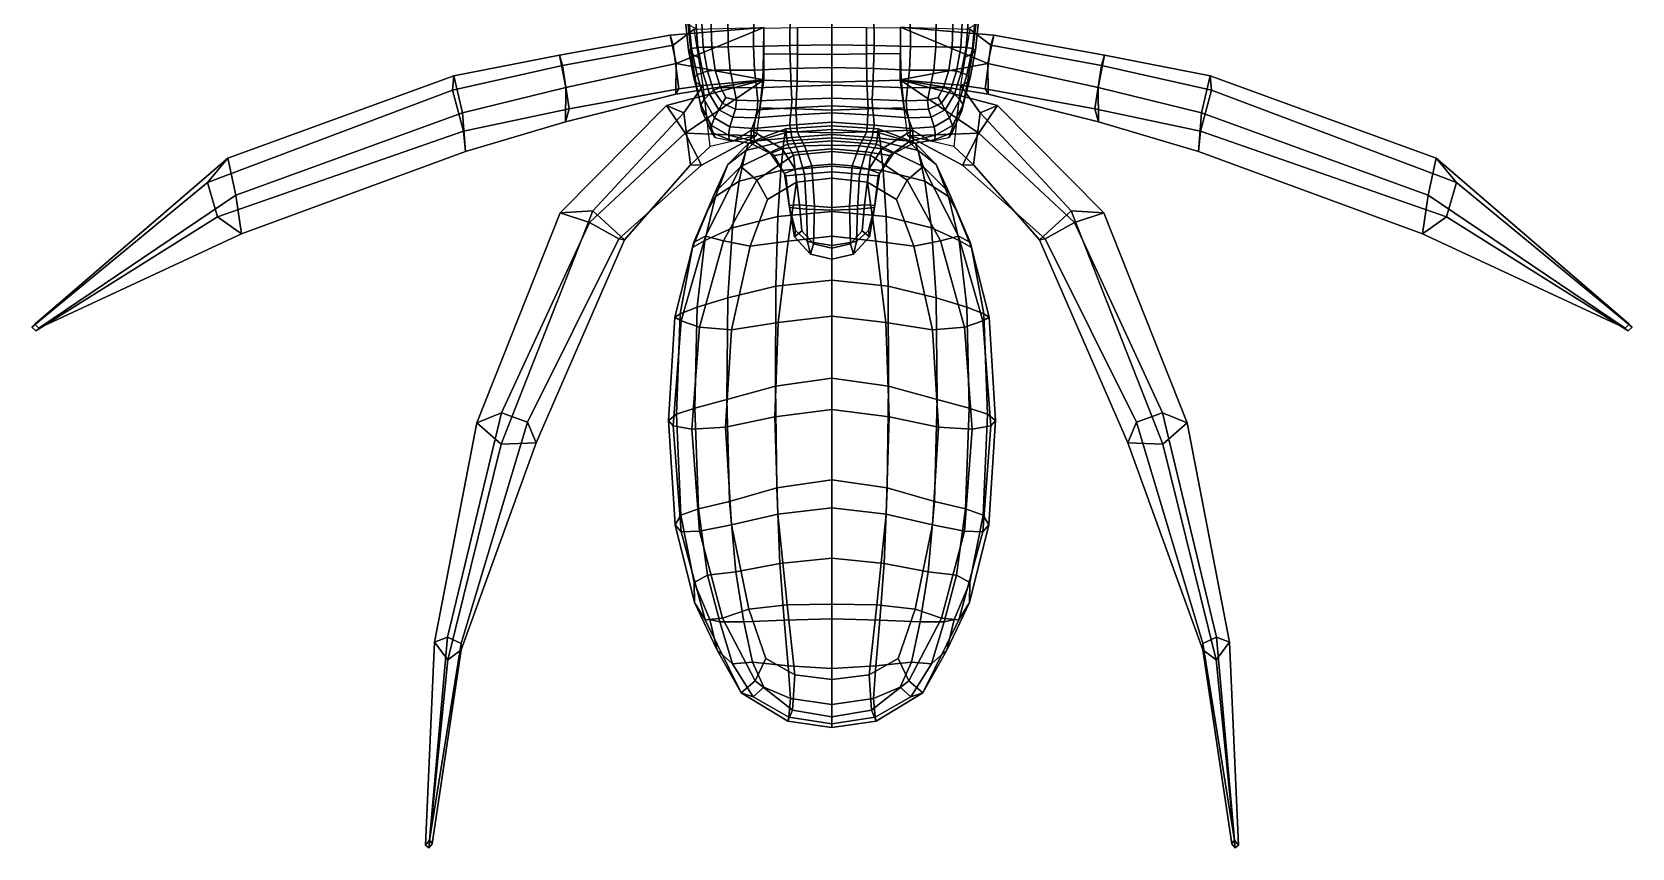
# Model space of a CAD drawing. Extents: x -92 to 92, y -96 to 103.
# Drawn here: x -92 to 92, y -95.9 to -2.1 of the extents above; entities that cross this region are included whole.
import ezdxf

# ---------------------------------------------------------------- set-up
doc = ezdxf.new("R2010")
doc.units = 0

msp = doc.modelspace()

# ---------------------------------------------------------------- linework, layer by layer
for points in [[(-4.83, -3.65, 52.59), (-4.8, 0.03, 53.02), (-9, -0.13, 52.82), (-9.02, -3.76, 52.44)], [(-4.83, -3.65, 52.59), (0, -3.57, 52.59), (0, 0.12, 53.02), (-4.8, 0.03, 53.02)], [(4.83, -3.65, 52.59), (4.8, 0.03, 53.02), (0, 0.12, 53.02), (0, -3.57, 52.59)], [(4.83, -3.65, 52.59), (9.02, -3.76, 52.44), (9, -0.13, 52.82), (4.8, 0.03, 53.02)], [(-17.91, -5.73, 34), (-18.6, -2.45, 37.4), (-7.84, -1.59, 37.7)], [(-15.84, -1.76, 43.12), (-7.84, -1.59, 37.7), (-18.6, -2.45, 37.4), (-18.27, -3.62, 42.12)], [(-14.81, -8.26, 42.95), (-15.84, -1.76, 43.12), (-18.27, -3.62, 42.12), (-17.63, -8.64, 41.96)], [(-17.91, -5.73, 34), (-7.84, -1.59, 37.7), (-7.84, -7.62, 37.51)], [(-16.15, -3.99, 48.8), (-16.47, -0.6, 48.78), (-16.86, -0.85, 47.23), (-16.5, -4.2, 47.24)], [(-16.21, -4.6, 45.23), (-16.5, -4.2, 47.24), (-16.86, -0.85, 47.23), (-16.53, -1.25, 45.23)], [(-16.21, -4.6, 45.23), (-16.53, -1.25, 45.23), (-15.67, -1.71, 43.12), (-15.36, -5.02, 43.1)], [(-16.15, -3.99, 48.8), (-15.43, -3.87, 49.99), (-15.7, -0.45, 49.99), (-16.47, -0.6, 48.78)], [(-14.81, -3.83, 50.79), (-15.01, -0.38, 50.82), (-15.7, -0.45, 49.99), (-15.43, -3.87, 49.99)], [(-14.81, -3.83, 50.79), (-13.81, -3.83, 51.39), (-13.93, -0.34, 51.5), (-15.01, -0.38, 50.82)], [(-11.95, -3.82, 51.99), (-11.98, -0.25, 52.24), (-13.93, -0.34, 51.5), (-13.81, -3.83, 51.39)], [(-11.95, -3.82, 51.99), (-9.02, -3.76, 52.44), (-9, -0.13, 52.82), (-11.98, -0.25, 52.24)], [(-3.97, -4.64, 38.29), (-7.88, -4.6, 37.68), (-7.83, -1.67, 37.7), (-3.95, -1.6, 38.33)], [(-3.97, -4.64, 38.29), (-3.95, -1.6, 38.33), (0, -1.55, 38.31), (0, -4.68, 38.31)], [(3.97, -4.62, 38.22), (0, -4.68, 38.31), (0, -1.55, 38.31), (3.96, -1.57, 38.21)], [(3.97, -4.62, 38.22), (3.96, -1.57, 38.21), (7.88, -1.62, 37.56), (7.89, -4.58, 37.59)], [(17.91, -5.73, 34), (7.84, -7.62, 37.51), (7.89, -1.53, 37.56)], [(17.91, -5.73, 34), (7.89, -1.53, 37.56), (18.6, -2.45, 37.4)], [(15.84, -1.76, 43.12), (18.27, -3.62, 42.12), (18.6, -2.45, 37.4), (7.89, -1.53, 37.56)], [(11.95, -3.82, 51.99), (11.98, -0.25, 52.24), (9, -0.13, 52.82), (9.02, -3.76, 52.44)], [(11.95, -3.82, 51.99), (13.81, -3.83, 51.39), (13.93, -0.34, 51.5), (11.98, -0.25, 52.24)], [(14.81, -3.83, 50.79), (15.01, -0.38, 50.82), (13.93, -0.34, 51.5), (13.81, -3.83, 51.39)], [(14.76, -8.22, 43.07), (17.63, -8.64, 41.96), (18.27, -3.62, 42.12), (15.84, -1.76, 43.12)], [(14.81, -3.83, 50.79), (15.43, -3.87, 49.99), (15.7, -0.45, 49.99), (15.01, -0.38, 50.82)], [(16.17, -4.58, 45.26), (15.33, -4.99, 43.15), (15.67, -1.71, 43.12), (16.53, -1.25, 45.23)], [(16.15, -3.99, 48.8), (16.47, -0.6, 48.78), (15.7, -0.45, 49.99), (15.43, -3.87, 49.99)], [(16.15, -3.99, 48.8), (16.5, -4.2, 47.24), (16.86, -0.85, 47.23), (16.47, -0.6, 48.78)], [(16.17, -4.58, 45.26), (16.53, -1.25, 45.23), (16.86, -0.85, 47.23), (16.5, -4.2, 47.24)], [(-30.6, -8.48, 39.04), (-31.32, -4.76, 42.08), (-18.6, -2.45, 37.4), (-17.91, -5.73, 34)], [(-18.6, -2.45, 37.4), (-31.32, -4.76, 42.08), (-31.01, -5.96, 45.98), (-18.27, -3.62, 42.12)], [(-18.27, -3.62, 42.12), (-31.01, -5.96, 45.98), (-30.23, -10.93, 45.56), (-17.63, -8.64, 41.96)], [(-4.83, -3.65, 52.59), (-9.02, -3.76, 52.44), (-8.91, -6.48, 51.97), (-4.78, -6.3, 52.08)], [(-4.83, -3.65, 52.59), (-4.78, -6.3, 52.08), (0, -6.17, 52.08), (0, -3.57, 52.59)], [(4.83, -3.65, 52.59), (0, -3.57, 52.59), (0, -6.17, 52.08), (4.78, -6.3, 52.08)], [(4.83, -3.65, 52.59), (4.78, -6.3, 52.08), (8.91, -6.48, 51.97), (9.02, -3.76, 52.44)], [(18.27, -3.62, 42.12), (17.63, -8.64, 41.96), (30.23, -10.93, 45.56), (31.01, -5.96, 45.98)], [(30.6, -8.48, 39.04), (17.91, -5.73, 34), (18.6, -2.45, 37.4), (31.32, -4.76, 42.08)], [(18.6, -2.45, 37.4), (18.27, -3.62, 42.12), (31.01, -5.96, 45.98), (31.32, -4.76, 42.08)], [(-31.32, -4.76, 42.08), (-43.48, -7.14, 43.09), (-43.64, -8.8, 47.12), (-31.01, -5.96, 45.98)], [(-42.48, -11.38, 39.9), (-43.48, -7.14, 43.09), (-31.32, -4.76, 42.08), (-30.6, -8.48, 39.04)], [(-16.15, -3.99, 48.8), (-16.5, -4.2, 47.24), (-15.88, -7.38, 47.25), (-15.51, -7.03, 48.79)], [(-16.21, -4.6, 45.23), (-15.64, -7.9, 45.22), (-15.88, -7.38, 47.25), (-16.5, -4.2, 47.24)], [(-16.21, -4.6, 45.23), (-15.36, -5.02, 43.1), (-14.87, -8.35, 43.07), (-15.64, -7.9, 45.22)], [(-16.15, -3.99, 48.8), (-15.51, -7.03, 48.79), (-14.84, -6.76, 49.95), (-15.43, -3.87, 49.99)], [(-14.81, -3.83, 50.79), (-15.43, -3.87, 49.99), (-14.84, -6.76, 49.95), (-14.3, -6.59, 50.7)], [(-14.81, -3.83, 50.79), (-14.3, -6.59, 50.7), (-13.42, -6.51, 51.21), (-13.81, -3.83, 51.39)], [(-11.95, -3.82, 51.99), (-13.81, -3.83, 51.39), (-13.42, -6.51, 51.21), (-11.7, -6.51, 51.66)], [(-11.95, -3.82, 51.99), (-11.7, -6.51, 51.66), (-8.91, -6.48, 51.97), (-9.02, -3.76, 52.44)], [(-3.97, -4.64, 38.29), (-4, -7.74, 38.22), (-7.96, -7.65, 37.7), (-7.88, -4.6, 37.68)], [(-3.97, -4.64, 38.29), (0, -4.68, 38.31), (0, -7.86, 38.3), (-4, -7.74, 38.22)], [(3.97, -4.62, 38.22), (4, -7.74, 38.22), (0, -7.86, 38.3), (0, -4.68, 38.31)], [(3.97, -4.62, 38.22), (7.89, -4.58, 37.59), (7.96, -7.65, 37.7), (4, -7.74, 38.22)], [(11.95, -3.82, 51.99), (9.02, -3.76, 52.44), (8.91, -6.48, 51.97), (11.7, -6.51, 51.66)], [(11.95, -3.82, 51.99), (11.7, -6.51, 51.66), (13.42, -6.51, 51.21), (13.81, -3.83, 51.39)], [(14.81, -3.83, 50.79), (13.81, -3.83, 51.39), (13.42, -6.51, 51.21), (14.3, -6.59, 50.7)], [(14.81, -3.83, 50.79), (14.3, -6.59, 50.7), (14.84, -6.76, 49.95), (15.43, -3.87, 49.99)], [(16.17, -4.58, 45.26), (15.58, -7.87, 45.29), (14.81, -8.31, 43.19), (15.33, -4.99, 43.15)], [(16.15, -3.99, 48.8), (15.43, -3.87, 49.99), (14.84, -6.76, 49.95), (15.51, -7.03, 48.79)], [(16.15, -3.99, 48.8), (15.51, -7.03, 48.79), (15.88, -7.38, 47.25), (16.5, -4.2, 47.24)], [(16.17, -4.58, 45.26), (16.5, -4.2, 47.24), (15.88, -7.38, 47.25), (15.58, -7.87, 45.29)], [(42.48, -11.38, 39.9), (30.6, -8.48, 39.04), (31.32, -4.76, 42.08), (43.48, -7.14, 43.09)], [(31.32, -4.76, 42.08), (31.01, -5.96, 45.98), (43.64, -8.8, 47.12), (43.48, -7.14, 43.09)], [(-43.64, -8.8, 47.12), (-43.48, -7.14, 43.09), (-69.49, -16.6, 29.02), (-71.8, -19.39, 32.56)], [(-43.48, -7.14, 43.09), (-42.48, -11.38, 39.9), (-68.57, -20.88, 26.29), (-69.49, -16.6, 29.02)], [(-31.01, -5.96, 45.98), (-43.64, -8.8, 47.12), (-42.39, -13.5, 47.03), (-30.23, -10.93, 45.56)], [(-30.63, -12.43, 42.43), (-30.6, -8.48, 39.04), (-17.91, -5.73, 34), (-17.97, -9.25, 37.01)], [(-17.97, -9.25, 37.01), (-17.91, -5.73, 34), (-7.84, -7.62, 37.51)], [(-14.71, -9.85, 48.69), (-15.51, -7.03, 48.79), (-15.88, -7.38, 47.25), (-15.09, -10.47, 47.26)], [(-14.71, -9.85, 48.69), (-14.1, -9.26, 49.79), (-14.84, -6.76, 49.95), (-15.51, -7.03, 48.79)], [(-13.62, -8.78, 50.54), (-14.3, -6.59, 50.7), (-14.84, -6.76, 49.95), (-14.1, -9.26, 49.79)], [(-13.62, -8.78, 50.54), (-12.84, -8.5, 51.03), (-13.42, -6.51, 51.21), (-14.3, -6.59, 50.7)], [(-11.29, -8.5, 51.35), (-11.7, -6.51, 51.66), (-13.42, -6.51, 51.21), (-12.84, -8.5, 51.03)], [(-11.29, -8.5, 51.35), (-8.67, -8.53, 51.53), (-8.91, -6.48, 51.97), (-11.7, -6.51, 51.66)], [(-4.68, -8.37, 51.59), (-4.78, -6.3, 52.08), (-8.91, -6.48, 51.97), (-8.67, -8.53, 51.53)], [(-4.68, -8.37, 51.59), (0, -8.23, 51.59), (0, -6.17, 52.08), (-4.78, -6.3, 52.08)], [(4.68, -8.37, 51.59), (4.78, -6.3, 52.08), (0, -6.17, 52.08), (0, -8.23, 51.59)], [(4.68, -8.37, 51.59), (8.67, -8.53, 51.53), (8.91, -6.48, 51.97), (4.78, -6.3, 52.08)], [(17.97, -9.25, 37.01), (7.84, -7.62, 37.51), (17.91, -5.73, 34)], [(11.29, -8.5, 51.35), (11.7, -6.51, 51.66), (8.91, -6.48, 51.97), (8.67, -8.53, 51.53)], [(11.29, -8.5, 51.35), (12.84, -8.5, 51.03), (13.42, -6.51, 51.21), (11.7, -6.51, 51.66)], [(13.62, -8.78, 50.54), (14.3, -6.59, 50.7), (13.42, -6.51, 51.21), (12.84, -8.5, 51.03)], [(13.62, -8.78, 50.54), (14.1, -9.26, 49.79), (14.84, -6.76, 49.95), (14.3, -6.59, 50.7)], [(14.71, -9.85, 48.69), (15.51, -7.03, 48.79), (14.84, -6.76, 49.95), (14.1, -9.26, 49.79)], [(14.71, -9.85, 48.69), (15.09, -10.47, 47.26), (15.88, -7.38, 47.25), (15.51, -7.03, 48.79)], [(30.63, -12.43, 42.43), (17.97, -9.25, 37.01), (17.91, -5.73, 34), (30.6, -8.48, 39.04)], [(31.01, -5.96, 45.98), (30.23, -10.93, 45.56), (42.39, -13.5, 47.03), (43.64, -8.8, 47.12)], [(43.48, -7.14, 43.09), (69.49, -16.6, 29.02), (68.57, -20.88, 26.29), (42.48, -11.38, 39.9)], [(43.64, -8.8, 47.12), (71.8, -19.39, 32.56), (69.49, -16.6, 29.02), (43.48, -7.14, 43.09)], [(-42.39, -13.5, 47.03), (-43.64, -8.8, 47.12), (-71.8, -19.39, 32.56), (-70.67, -23.37, 33.58)], [(-42.13, -15.83, 43.13), (-42.48, -11.38, 39.9), (-30.6, -8.48, 39.04), (-30.63, -12.43, 42.43)], [(-17.63, -8.64, 41.96), (-30.23, -10.93, 45.56), (-30.63, -12.43, 42.43), (-17.97, -9.25, 37.01)], [(-16.89, -13.75, 36.19), (-19.04, -10.55, 38.94), (-7.84, -7.62, 37.51)], [(-14.81, -8.26, 42.95), (-7.84, -7.62, 37.51), (-19.04, -10.55, 38.94), (-17.04, -11.4, 42.75)], [(-7.84, -7.62, 37.51), (-14.81, -8.26, 42.95), (-17.63, -8.64, 41.96), (-17.97, -9.25, 37.01)], [(-14.01, -15.27, 43.83), (-14.81, -8.26, 42.95), (-17.04, -11.4, 42.75), (-16.28, -17.38, 42.4)], [(-16.89, -13.75, 36.19), (-7.84, -7.62, 37.51), (-8.73, -14.06, 38.78)], [(-14.96, -11.18, 45.4), (-15.09, -10.47, 47.26), (-15.88, -7.38, 47.25), (-15.64, -7.9, 45.22)], [(-14.96, -11.18, 45.4), (-15.64, -7.9, 45.22), (-14.87, -8.35, 43.07), (-14.42, -11.76, 43.41)], [(-13.62, -8.78, 50.54), (-14.1, -9.26, 49.79), (-13.02, -11.07, 49.68), (-12.61, -10.27, 50.44)], [(-13.62, -8.78, 50.54), (-12.61, -10.27, 50.44), (-12.2, -9.62, 50.83), (-12.84, -8.5, 51.03)], [(-11.29, -8.5, 51.35), (-12.84, -8.5, 51.03), (-12.2, -9.62, 50.83), (-11, -9.93, 50.99)], [(-11.29, -8.5, 51.35), (-11, -9.93, 50.99), (-8.51, -10.03, 51.08), (-8.67, -8.53, 51.53)], [(-4.68, -8.37, 51.59), (-8.67, -8.53, 51.53), (-8.51, -10.03, 51.08), (-4.61, -9.87, 51.11)], [(-4.15, -10.93, 38.32), (-8.3, -10.83, 38.17), (-7.96, -7.65, 37.7), (-4, -7.74, 38.22)], [(-4.68, -8.37, 51.59), (-4.61, -9.87, 51.11), (0, -9.72, 51.11), (0, -8.23, 51.59)], [(-4.15, -10.93, 38.32), (-4, -7.74, 38.22), (0, -7.86, 38.3), (0, -11.08, 38.25)], [(4.15, -10.93, 38.32), (0, -11.08, 38.25), (0, -7.86, 38.3), (4, -7.74, 38.22)], [(4.68, -8.37, 51.59), (0, -8.23, 51.59), (0, -9.72, 51.11), (4.61, -9.87, 51.11)], [(4.15, -10.93, 38.32), (4, -7.74, 38.22), (7.96, -7.65, 37.7), (8.3, -10.83, 38.17)], [(4.68, -8.37, 51.59), (4.61, -9.87, 51.11), (8.51, -10.03, 51.08), (8.67, -8.53, 51.53)], [(7.84, -7.62, 37.51), (17.97, -9.25, 37.01), (17.63, -8.64, 41.96), (14.76, -8.22, 43.07)], [(16.89, -13.75, 36.19), (7.84, -7.62, 37.51), (19.04, -10.55, 38.94)], [(16.89, -13.75, 36.19), (8.73, -14.06, 38.78), (7.84, -7.62, 37.51)], [(14.76, -8.22, 43.07), (17.04, -11.4, 42.75), (19.04, -10.55, 38.94), (7.84, -7.62, 37.51)], [(11.29, -8.5, 51.35), (8.67, -8.53, 51.53), (8.51, -10.03, 51.08), (11, -9.93, 50.99)], [(11.29, -8.5, 51.35), (11, -9.93, 50.99), (12.2, -9.62, 50.83), (12.84, -8.5, 51.03)], [(13.62, -8.78, 50.54), (12.84, -8.5, 51.03), (12.2, -9.62, 50.83), (12.61, -10.27, 50.44)], [(13.62, -8.78, 50.54), (12.61, -10.27, 50.44), (13.02, -11.07, 49.68), (14.1, -9.26, 49.79)], [(14.01, -15.27, 43.83), (16.28, -17.38, 42.4), (17.04, -11.4, 42.75), (14.76, -8.22, 43.07)], [(14.94, -11.16, 45.44), (14.4, -11.74, 43.47), (14.81, -8.31, 43.19), (15.58, -7.87, 45.29)], [(14.94, -11.16, 45.44), (15.58, -7.87, 45.29), (15.88, -7.38, 47.25), (15.09, -10.47, 47.26)], [(17.63, -8.64, 41.96), (17.97, -9.25, 37.01), (30.63, -12.43, 42.43), (30.23, -10.93, 45.56)], [(42.13, -15.83, 43.13), (30.63, -12.43, 42.43), (30.6, -8.48, 39.04), (42.48, -11.38, 39.9)], [(42.39, -13.5, 47.03), (70.67, -23.37, 33.58), (71.8, -19.39, 32.56), (43.64, -8.8, 47.12)], [(-30.23, -10.93, 45.56), (-42.39, -13.5, 47.03), (-42.13, -15.83, 43.13), (-30.63, -12.43, 42.43)], [(-27.89, -24.02, 40), (-31.26, -22.9, 44.03), (-19.04, -10.55, 38.94), (-16.89, -13.75, 36.19)], [(-19.04, -10.55, 38.94), (-31.26, -22.9, 44.03), (-27.49, -22.66, 47.56), (-17.04, -11.4, 42.75)], [(-14.71, -9.85, 48.69), (-15.09, -10.47, 47.26), (-13.87, -12.87, 47.19), (-13.53, -11.99, 48.62)], [(-14.96, -11.18, 45.4), (-13.8, -13.66, 45.26), (-13.87, -12.87, 47.19), (-15.09, -10.47, 47.26)], [(-14.71, -9.85, 48.69), (-13.53, -11.99, 48.62), (-13.02, -11.07, 49.68), (-14.1, -9.26, 49.79)], [(-11.1, -10.96, 50.5), (-12.61, -10.27, 50.44), (-13.02, -11.07, 49.68), (-11.41, -11.89, 49.76)], [(-11.1, -10.96, 50.5), (-11, -9.93, 50.99), (-12.2, -9.62, 50.83), (-12.61, -10.27, 50.44)], [(-11.1, -10.96, 50.5), (-11.41, -11.89, 49.76), (-8.81, -11.99, 49.89), (-8.61, -11.07, 50.6)], [(-11.1, -10.96, 50.5), (-8.61, -11.07, 50.6), (-8.51, -10.03, 51.08), (-11, -9.93, 50.99)], [(-4.15, -10.93, 38.32), (-4.01, -13.59, 38.47), (-9.29, -13.4, 39.26), (-8.3, -10.83, 38.17)], [(-4.67, -10.82, 50.64), (-8.61, -11.07, 50.6), (-8.81, -11.99, 49.89), (-4.77, -11.66, 49.94)], [(-4.67, -10.82, 50.64), (-4.61, -9.87, 51.11), (-8.51, -10.03, 51.08), (-8.61, -11.07, 50.6)], [(-4.67, -10.82, 50.64), (-4.77, -11.66, 49.94), (0, -11.38, 49.94), (0, -10.61, 50.64)], [(-4.67, -10.82, 50.64), (0, -10.61, 50.64), (0, -9.72, 51.11), (-4.61, -9.87, 51.11)], [(-4.15, -10.93, 38.32), (0, -11.08, 38.25), (0, -13.71, 38.3), (-4.01, -13.59, 38.47)], [(4.67, -10.82, 50.64), (4.61, -9.87, 51.11), (0, -9.72, 51.11), (0, -10.61, 50.64)], [(4.67, -10.82, 50.64), (0, -10.61, 50.64), (0, -11.38, 49.94), (4.77, -11.66, 49.94)], [(4.15, -10.93, 38.32), (4.01, -13.59, 38.47), (0, -13.71, 38.3), (0, -11.08, 38.25)], [(4.15, -10.93, 38.32), (8.3, -10.83, 38.17), (9.29, -13.4, 39.26), (4.01, -13.59, 38.47)], [(4.67, -10.82, 50.64), (8.61, -11.07, 50.6), (8.51, -10.03, 51.08), (4.61, -9.87, 51.11)], [(4.67, -10.82, 50.64), (4.77, -11.66, 49.94), (8.81, -11.99, 49.89), (8.61, -11.07, 50.6)], [(11.1, -10.96, 50.5), (11, -9.93, 50.99), (8.51, -10.03, 51.08), (8.61, -11.07, 50.6)], [(11.1, -10.96, 50.5), (8.61, -11.07, 50.6), (8.81, -11.99, 49.89), (11.41, -11.89, 49.76)], [(11.1, -10.96, 50.5), (12.61, -10.27, 50.44), (12.2, -9.62, 50.83), (11, -9.93, 50.99)], [(11.1, -10.96, 50.5), (11.41, -11.89, 49.76), (13.02, -11.07, 49.68), (12.61, -10.27, 50.44)], [(14.71, -9.85, 48.69), (14.1, -9.26, 49.79), (13.02, -11.07, 49.68), (13.53, -11.99, 48.62)], [(14.71, -9.85, 48.69), (13.53, -11.99, 48.62), (13.87, -12.87, 47.19), (15.09, -10.47, 47.26)], [(14.94, -11.16, 45.44), (15.09, -10.47, 47.26), (13.87, -12.87, 47.19), (13.8, -13.66, 45.26)], [(27.89, -24.02, 40), (16.89, -13.75, 36.19), (19.04, -10.55, 38.94), (31.26, -22.9, 44.03)], [(19.04, -10.55, 38.94), (17.04, -11.4, 42.75), (27.49, -22.66, 47.56), (31.26, -22.9, 44.03)], [(30.23, -10.93, 45.56), (30.63, -12.43, 42.43), (42.13, -15.83, 43.13), (42.39, -13.5, 47.03)], [(-42.48, -11.38, 39.9), (-42.13, -15.83, 43.13), (-67.9, -25.3, 30.02), (-68.57, -20.88, 26.29)], [(-17.04, -11.4, 42.75), (-27.49, -22.66, 47.56), (-23.85, -26, 45.67), (-16.28, -17.38, 42.4)], [(-14.96, -11.18, 45.4), (-14.42, -11.76, 43.41), (-13.44, -14.24, 43.12), (-13.8, -13.66, 45.26)], [(-11.74, -13, 48.67), (-13.53, -11.99, 48.62), (-13.87, -12.87, 47.19), (-11.92, -13.96, 46.97)], [(-11.77, -14.51, 44.34), (-11.92, -13.96, 46.97), (-13.87, -12.87, 47.19), (-13.8, -13.66, 45.26)], [(-11.74, -13, 48.67), (-11.41, -11.89, 49.76), (-13.02, -11.07, 49.68), (-13.53, -11.99, 48.62)], [(-11.74, -13, 48.67), (-8.97, -13.18, 48.75), (-8.81, -11.99, 49.89), (-11.41, -11.89, 49.76)], [(-4.83, -12.81, 48.78), (-4.77, -11.66, 49.94), (-8.81, -11.99, 49.89), (-8.97, -13.18, 48.75)], [(-4.83, -12.81, 48.78), (-8.97, -13.18, 48.75), (-8.96, -14.65, 46.63), (-4.61, -14.23, 47.12)], [(-4.83, -12.81, 48.78), (0, -12.48, 48.78), (0, -11.38, 49.94), (-4.77, -11.66, 49.94)], [(-4.83, -12.81, 48.78), (-4.61, -14.23, 47.12), (0, -13.88, 47.12), (0, -12.48, 48.78)], [(4.83, -12.81, 48.78), (4.77, -11.66, 49.94), (0, -11.38, 49.94), (0, -12.48, 48.78)], [(4.83, -12.81, 48.78), (0, -12.48, 48.78), (0, -13.88, 47.12), (4.61, -14.23, 47.12)], [(4.83, -12.81, 48.78), (4.61, -14.23, 47.12), (8.96, -14.65, 46.63), (8.97, -13.18, 48.75)], [(4.83, -12.81, 48.78), (8.97, -13.18, 48.75), (8.81, -11.99, 49.89), (4.77, -11.66, 49.94)], [(11.74, -13, 48.67), (11.41, -11.89, 49.76), (8.81, -11.99, 49.89), (8.97, -13.18, 48.75)], [(11.74, -13, 48.67), (13.53, -11.99, 48.62), (13.02, -11.07, 49.68), (11.41, -11.89, 49.76)], [(11.74, -13, 48.67), (11.92, -13.96, 46.97), (13.87, -12.87, 47.19), (13.53, -11.99, 48.62)], [(11.77, -14.51, 44.34), (13.8, -13.66, 45.26), (13.87, -12.87, 47.19), (11.92, -13.96, 46.97)], [(14.94, -11.16, 45.44), (13.8, -13.66, 45.26), (13.44, -14.24, 43.12), (14.4, -11.74, 43.47)], [(17.04, -11.4, 42.75), (16.28, -17.38, 42.4), (23.85, -26, 45.67), (27.49, -22.66, 47.56)], [(42.48, -11.38, 39.9), (68.57, -20.88, 26.29), (67.9, -25.3, 30.02), (42.13, -15.83, 43.13)], [(-42.13, -15.83, 43.13), (-42.39, -13.5, 47.03), (-70.67, -23.37, 33.58), (-67.9, -25.3, 30.02)], [(-24.53, -25.88, 41.21), (-27.89, -24.02, 40), (-16.89, -13.75, 36.19), (-15.02, -17.42, 38.55)], [(-15.02, -17.42, 38.55), (-16.89, -13.75, 36.19), (-8.73, -14.06, 38.78)], [(-8.73, -14.06, 38.78), (-14.01, -15.27, 43.83), (-16.28, -17.38, 42.4), (-15.02, -17.42, 38.55)], [(-11.77, -14.51, 44.34), (-13.8, -13.66, 45.26), (-13.44, -14.24, 43.12), (-11.37, -14.66, 41.31)], [(-11.99, -17.35, 51.41), (-9.92, -15.74, 52.59), (-8.49, -14.43, 50.78), (-9.59, -14.93, 49.44)], [(-11.74, -13, 48.67), (-11.92, -13.96, 46.97), (-8.96, -14.65, 46.63), (-8.97, -13.18, 48.75)], [(-11.77, -14.51, 44.34), (-9.35, -14.92, 43.08), (-8.96, -14.65, 46.63), (-11.92, -13.96, 46.97)], [(-11.77, -14.51, 44.34), (-11.37, -14.66, 41.31), (-9.29, -13.4, 39.26), (-9.35, -14.92, 43.08)], [(-5.53, -14.67, 53.21), (-9.92, -15.74, 52.59), (-10.69, -19.27, 55.07), (-5.88, -18.02, 55.99)], [(-5.28, -13.66, 48.78), (-5.1, -14.99, 46.84), (-10.49, -17.58, 47.46), (-9.59, -14.93, 49.44)], [(-5.53, -14.67, 53.21), (-5.3, -13.23, 50.58), (-8.49, -14.43, 50.78), (-9.92, -15.74, 52.59)], [(-5.28, -13.66, 48.78), (-9.59, -14.93, 49.44), (-8.49, -14.43, 50.78), (-5.3, -13.23, 50.58)], [(-7.08, -16.07, 41.86), (-9.35, -14.92, 43.08), (-9.29, -13.4, 39.26), (-5.73, -15.53, 39.56)], [(-7.08, -16.07, 41.86), (-6.64, -16.29, 44.15), (-8.96, -14.65, 46.63), (-9.35, -14.92, 43.08)], [(-3.18, -15.2, 38.68), (-5.73, -15.53, 39.56), (-9.29, -13.4, 39.26), (-4.01, -13.59, 38.47)], [(-3.89, -15.89, 44.9), (-4.61, -14.23, 47.12), (-8.96, -14.65, 46.63), (-6.64, -16.29, 44.15)], [(-5.53, -14.67, 53.21), (-5.88, -18.02, 55.99), (0, -17.53, 56.34), (0, -14.28, 53.39)], [(-5.53, -14.67, 53.21), (0, -14.28, 53.39), (0, -12.9, 50.62), (-5.3, -13.23, 50.58)], [(-5.28, -13.66, 48.78), (-5.3, -13.23, 50.58), (0, -12.9, 50.62), (0, -13.31, 48.78)], [(-5.28, -13.66, 48.78), (0, -13.31, 48.78), (0, -14.6, 46.84), (-5.1, -14.99, 46.84)], [(-4.42, -16.27, 43.81), (-5.1, -14.99, 46.84), (0, -14.6, 46.84), (0, -15.86, 43.81)], [(-3.89, -15.89, 44.9), (0, -15.53, 44.9), (0, -13.88, 47.12), (-4.61, -14.23, 47.12)], [(-3.18, -15.2, 38.68), (-4.01, -13.59, 38.47), (0, -13.71, 38.3), (0, -15.12, 38.56)], [(5.28, -13.66, 48.78), (0, -13.31, 48.78), (0, -12.9, 50.62), (5.3, -13.23, 50.58)], [(5.53, -14.67, 53.21), (5.3, -13.23, 50.58), (0, -12.9, 50.62), (0, -14.28, 53.39)], [(5.28, -13.66, 48.78), (5.1, -14.99, 46.84), (0, -14.6, 46.84), (0, -13.31, 48.78)], [(3.18, -15.2, 38.68), (0, -15.12, 38.56), (0, -13.71, 38.3), (4.01, -13.59, 38.47)], [(3.89, -15.89, 44.9), (4.61, -14.23, 47.12), (0, -13.88, 47.12), (0, -15.53, 44.9)], [(5.53, -14.67, 53.21), (0, -14.28, 53.39), (0, -17.53, 56.34), (5.88, -18.02, 55.99)], [(4.42, -16.27, 43.81), (0, -15.86, 43.81), (0, -14.6, 46.84), (5.1, -14.99, 46.84)], [(3.18, -15.2, 38.68), (4.01, -13.59, 38.47), (9.29, -13.4, 39.26), (5.73, -15.53, 39.56)], [(3.89, -15.89, 44.9), (6.64, -16.29, 44.15), (8.96, -14.65, 46.63), (4.61, -14.23, 47.12)], [(5.28, -13.66, 48.78), (9.59, -14.93, 49.44), (10.49, -17.58, 47.46), (5.1, -14.99, 46.84)], [(5.28, -13.66, 48.78), (5.3, -13.23, 50.58), (8.49, -14.43, 50.78), (9.59, -14.93, 49.44)], [(5.53, -14.67, 53.21), (9.92, -15.74, 52.59), (8.49, -14.43, 50.78), (5.3, -13.23, 50.58)], [(5.53, -14.67, 53.21), (5.88, -18.02, 55.99), (10.69, -19.27, 55.07), (9.92, -15.74, 52.59)], [(7.08, -16.07, 41.86), (5.73, -15.53, 39.56), (9.29, -13.4, 39.26), (9.35, -14.92, 43.08)], [(7.08, -16.07, 41.86), (9.35, -14.92, 43.08), (8.96, -14.65, 46.63), (6.64, -16.29, 44.15)], [(11.99, -17.35, 51.41), (9.59, -14.93, 49.44), (8.49, -14.43, 50.78), (9.92, -15.74, 52.59)], [(15.02, -17.42, 38.55), (8.73, -14.06, 38.78), (16.89, -13.75, 36.19)], [(8.73, -14.06, 38.78), (15.02, -17.42, 38.55), (16.28, -17.38, 42.4), (14.01, -15.27, 43.83)], [(11.74, -13, 48.67), (8.97, -13.18, 48.75), (8.96, -14.65, 46.63), (11.92, -13.96, 46.97)], [(11.77, -14.51, 44.34), (11.92, -13.96, 46.97), (8.96, -14.65, 46.63), (9.35, -14.92, 43.08)], [(11.77, -14.51, 44.34), (9.35, -14.92, 43.08), (9.29, -13.4, 39.26), (11.37, -14.66, 41.31)], [(11.77, -14.51, 44.34), (11.37, -14.66, 41.31), (13.44, -14.24, 43.12), (13.8, -13.66, 45.26)], [(24.53, -25.88, 41.21), (15.02, -17.42, 38.55), (16.89, -13.75, 36.19), (27.89, -24.02, 40)], [(42.13, -15.83, 43.13), (67.9, -25.3, 30.02), (70.67, -23.37, 33.58), (42.39, -13.5, 47.03)], [(-11.99, -17.35, 51.41), (-9.59, -14.93, 49.44), (-10.49, -17.58, 47.46), (-13.43, -20.53, 50.42)], [(-11.99, -17.35, 51.41), (-13.38, -21.03, 53.7), (-10.69, -19.27, 55.07), (-9.92, -15.74, 52.59)], [(-4.42, -16.27, 43.81), (-8.64, -19.15, 43.73), (-10.49, -17.58, 47.46), (-5.1, -14.99, 46.84)], [(-4.42, -16.27, 43.81), (-4.1, -19.36, 40.71), (-7.41, -21.37, 41.49), (-8.64, -19.15, 43.73)], [(-7.08, -16.07, 41.86), (-5.73, -15.53, 39.56), (-4.24, -17.87, 39.41), (-5.46, -18.36, 40.97)], [(-7.08, -16.07, 41.86), (-5.46, -18.36, 40.97), (-5.32, -18.65, 42.52), (-6.64, -16.29, 44.15)], [(-3.89, -15.89, 44.9), (-6.64, -16.29, 44.15), (-5.32, -18.65, 42.52), (-3.16, -18.43, 43.03)], [(-3.18, -15.2, 38.68), (-2.3, -17.48, 38.85), (-4.24, -17.87, 39.41), (-5.73, -15.53, 39.56)], [(-4.42, -16.27, 43.81), (0, -15.86, 43.81), (0, -18.91, 40.57), (-4.1, -19.36, 40.71)], [(-3.89, -15.89, 44.9), (-3.16, -18.43, 43.03), (0, -18.19, 43.03), (0, -15.53, 44.9)], [(-3.18, -15.2, 38.68), (0, -15.12, 38.56), (0, -17.31, 38.83), (-2.3, -17.48, 38.85)], [(3.18, -15.2, 38.68), (2.3, -17.48, 38.85), (0, -17.31, 38.83), (0, -15.12, 38.56)], [(3.89, -15.89, 44.9), (0, -15.53, 44.9), (0, -18.19, 43.03), (3.16, -18.43, 43.03)], [(4.42, -16.27, 43.81), (4.1, -19.36, 40.71), (0, -18.91, 40.57), (0, -15.86, 43.81)], [(3.18, -15.2, 38.68), (5.73, -15.53, 39.56), (4.24, -17.87, 39.41), (2.3, -17.48, 38.85)], [(3.89, -15.89, 44.9), (3.16, -18.43, 43.03), (5.32, -18.65, 42.52), (6.64, -16.29, 44.15)], [(4.42, -16.27, 43.81), (8.64, -19.15, 43.73), (7.41, -21.37, 41.49), (4.1, -19.36, 40.71)], [(7.08, -16.07, 41.86), (5.46, -18.36, 40.97), (4.24, -17.87, 39.41), (5.73, -15.53, 39.56)], [(4.42, -16.27, 43.81), (5.1, -14.99, 46.84), (10.49, -17.58, 47.46), (8.64, -19.15, 43.73)], [(7.08, -16.07, 41.86), (6.64, -16.29, 44.15), (5.32, -18.65, 42.52), (5.46, -18.36, 40.97)], [(11.99, -17.35, 51.41), (13.43, -20.53, 50.42), (10.49, -17.58, 47.46), (9.59, -14.93, 49.44)], [(11.99, -17.35, 51.41), (9.92, -15.74, 52.59), (10.69, -19.27, 55.07), (13.38, -21.03, 53.7)], [(-71.8, -19.39, 32.56), (-69.49, -16.6, 29.02), (-91.69, -35.7, 1.54), (-92, -36.04, 1.53)], [(-91.22, -36.16, 1.53), (-91.69, -35.7, 1.54), (-69.49, -16.6, 29.02), (-68.57, -20.88, 26.29)], [(-16.28, -17.38, 42.4), (-23.85, -26, 45.67), (-24.53, -25.88, 41.21), (-15.02, -17.42, 38.55)], [(-15.87, -26.27, 50.37), (-13.43, -20.53, 50.42), (-10.49, -17.58, 47.46), (-14.54, -25.57, 47.16)], [(-12.49, -26.12, 43.54), (-14.54, -25.57, 47.16), (-10.49, -17.58, 47.46), (-8.64, -19.15, 43.73)], [(-11.99, -17.35, 51.41), (-13.43, -20.53, 50.42), (-14.32, -22.67, 52.42), (-13.38, -21.03, 53.7)], [(-6.22, -23.33, 58.24), (-5.88, -18.02, 55.99), (-10.69, -19.27, 55.07), (-11.43, -24.61, 56.98)], [(-6.22, -23.33, 58.24), (0, -22.73, 58.76), (0, -17.53, 56.34), (-5.88, -18.02, 55.99)], [(-4.92, -22.07, 40.66), (-5.46, -18.36, 40.97), (-4.24, -17.87, 39.41), (-3.73, -21.98, 39.35)], [(-4.92, -22.07, 40.66), (-4.88, -22.27, 41.98), (-5.32, -18.65, 42.52), (-5.46, -18.36, 40.97)], [(-2, -22.14, 38.91), (-3.73, -21.98, 39.35), (-4.24, -17.87, 39.41), (-2.3, -17.48, 38.85)], [(-2.92, -22.48, 42.41), (0, -22.59, 42.41), (0, -18.19, 43.03), (-3.16, -18.43, 43.03)], [(-2, -22.14, 38.91), (-2.3, -17.48, 38.85), (0, -17.31, 38.83), (0, -22.27, 38.91)], [(2, -22.14, 38.91), (0, -22.27, 38.91), (0, -17.31, 38.83), (2.3, -17.48, 38.85)], [(6.22, -23.33, 58.24), (5.88, -18.02, 55.99), (0, -17.53, 56.34), (0, -22.73, 58.76)], [(2.92, -22.48, 42.41), (3.16, -18.43, 43.03), (0, -18.19, 43.03), (0, -22.59, 42.41)], [(2, -22.14, 38.91), (2.3, -17.48, 38.85), (4.24, -17.87, 39.41), (3.73, -21.98, 39.35)], [(4.92, -22.07, 40.66), (3.73, -21.98, 39.35), (4.24, -17.87, 39.41), (5.46, -18.36, 40.97)], [(4.92, -22.07, 40.66), (5.46, -18.36, 40.97), (5.32, -18.65, 42.52), (4.88, -22.27, 41.98)], [(6.22, -23.33, 58.24), (11.43, -24.61, 56.98), (10.69, -19.27, 55.07), (5.88, -18.02, 55.99)], [(12.49, -26.12, 43.54), (8.64, -19.15, 43.73), (10.49, -17.58, 47.46), (14.54, -25.57, 47.16)], [(15.87, -26.27, 50.37), (14.54, -25.57, 47.16), (10.49, -17.58, 47.46), (13.43, -20.53, 50.42)], [(11.99, -17.35, 51.41), (13.38, -21.03, 53.7), (14.32, -22.67, 52.42), (13.43, -20.53, 50.42)], [(16.28, -17.38, 42.4), (15.02, -17.42, 38.55), (24.53, -25.88, 41.21), (23.85, -26, 45.67)], [(91.22, -36.16, 1.53), (68.57, -20.88, 26.29), (69.49, -16.6, 29.02), (91.69, -35.7, 1.54)], [(71.8, -19.39, 32.56), (92, -36.04, 1.53), (91.69, -35.7, 1.54), (69.49, -16.6, 29.02)], [(-70.67, -23.37, 33.58), (-71.8, -19.39, 32.56), (-92, -36.04, 1.53), (-91.55, -36.45, 1.52)], [(-14.64, -26.06, 55.28), (-11.43, -24.61, 56.98), (-10.69, -19.27, 55.07), (-13.38, -21.03, 53.7)], [(-12.49, -26.12, 43.54), (-8.64, -19.15, 43.73), (-7.41, -21.37, 41.49), (-9.42, -26.71, 40.38)], [(-5.04, -26.14, 38.59), (-9.42, -26.71, 40.38), (-7.41, -21.37, 41.49), (-4.1, -19.36, 40.71)], [(-2.92, -22.48, 42.41), (-3.16, -18.43, 43.03), (-5.32, -18.65, 42.52), (-4.88, -22.27, 41.98)], [(-5.04, -26.14, 38.59), (-4.1, -19.36, 40.71), (0, -18.91, 40.57), (0, -25.57, 38.03)], [(5.04, -26.14, 38.59), (0, -25.57, 38.03), (0, -18.91, 40.57), (4.1, -19.36, 40.71)], [(2.92, -22.48, 42.41), (4.88, -22.27, 41.98), (5.32, -18.65, 42.52), (3.16, -18.43, 43.03)], [(5.04, -26.14, 38.59), (4.1, -19.36, 40.71), (7.41, -21.37, 41.49), (9.42, -26.71, 40.38)], [(12.49, -26.12, 43.54), (9.42, -26.71, 40.38), (7.41, -21.37, 41.49), (8.64, -19.15, 43.73)], [(14.64, -26.06, 55.28), (13.38, -21.03, 53.7), (10.69, -19.27, 55.07), (11.43, -24.61, 56.98)], [(70.67, -23.37, 33.58), (91.55, -36.45, 1.52), (92, -36.04, 1.53), (71.8, -19.39, 32.56)], [(-68.57, -20.88, 26.29), (-67.9, -25.3, 30.02), (-91.22, -36.16, 1.53)], [(-15.87, -26.27, 50.37), (-16.05, -26.88, 53.09), (-14.32, -22.67, 52.42), (-13.43, -20.53, 50.42)], [(-14.64, -26.06, 55.28), (-13.38, -21.03, 53.7), (-14.32, -22.67, 52.42), (-16.05, -26.88, 53.09)], [(-4.92, -22.07, 40.66), (-3.73, -21.98, 39.35), (-3.47, -24.95, 39.69), (-4.3, -25.67, 40.66)], [(-4.92, -22.07, 40.66), (-4.3, -25.67, 40.66), (-4.18, -24.92, 41.64), (-4.88, -22.27, 41.98)], [(-2, -22.14, 38.91), (-2.11, -26.46, 39.35), (-3.47, -24.95, 39.69), (-3.73, -21.98, 39.35)], [(2, -22.14, 38.91), (3.73, -21.98, 39.35), (3.47, -24.95, 39.69), (2.11, -26.46, 39.35)], [(4.92, -22.07, 40.66), (4.3, -25.67, 40.66), (3.47, -24.95, 39.69), (3.73, -21.98, 39.35)], [(4.92, -22.07, 40.66), (4.88, -22.27, 41.98), (4.18, -24.92, 41.64), (4.3, -25.67, 40.66)], [(14.64, -26.06, 55.28), (16.05, -26.88, 53.09), (14.32, -22.67, 52.42), (13.38, -21.03, 53.7)], [(15.87, -26.27, 50.37), (13.43, -20.53, 50.42), (14.32, -22.67, 52.42), (16.05, -26.88, 53.09)], [(68.57, -20.88, 26.29), (91.22, -36.16, 1.53), (67.9, -25.3, 30.02)], [(-67.9, -25.3, 30.02), (-70.67, -23.37, 33.58), (-91.55, -36.45, 1.52), (-91.22, -36.16, 1.53)], [(-27.49, -22.66, 47.56), (-31.26, -22.9, 44.03), (-40.83, -47.05, 42.85), (-38.03, -49.49, 46.45)], [(-31.26, -22.9, 44.03), (-27.89, -24.02, 40), (-38.01, -45.89, 38.79), (-40.83, -47.05, 42.85)], [(-23.85, -26, 45.67), (-27.49, -22.66, 47.56), (-38.03, -49.49, 46.45), (-34.02, -49.35, 43.27)], [(-6.22, -23.33, 58.24), (-11.43, -24.61, 56.98), (-11.96, -32.67, 58.22), (-6.46, -31.34, 59.74)], [(-6.22, -23.33, 58.24), (-6.46, -31.34, 59.74), (0, -30.62, 60.39), (0, -22.73, 58.76)], [(-2.92, -22.48, 42.41), (-4.88, -22.27, 41.98), (-4.18, -24.92, 41.64), (-2.81, -26.18, 41.98)], [(-2.92, -22.48, 42.41), (-2.81, -26.18, 41.98), (0, -26.64, 41.98), (0, -22.59, 42.41)], [(-2, -22.14, 38.91), (0, -22.27, 38.91), (0, -26.94, 39.35), (-2.11, -26.46, 39.35)], [(2, -22.14, 38.91), (2.11, -26.46, 39.35), (0, -26.94, 39.35), (0, -22.27, 38.91)], [(2.92, -22.48, 42.41), (0, -22.59, 42.41), (0, -26.64, 41.98), (2.81, -26.18, 41.98)], [(6.22, -23.33, 58.24), (0, -22.73, 58.76), (0, -30.62, 60.39), (6.46, -31.34, 59.74)], [(2.92, -22.48, 42.41), (2.81, -26.18, 41.98), (4.18, -24.92, 41.64), (4.88, -22.27, 41.98)], [(6.22, -23.33, 58.24), (6.46, -31.34, 59.74), (11.96, -32.67, 58.22), (11.43, -24.61, 56.98)], [(23.85, -26, 45.67), (34.02, -49.35, 43.27), (38.03, -49.49, 46.45), (27.49, -22.66, 47.56)], [(27.49, -22.66, 47.56), (38.03, -49.49, 46.45), (40.83, -47.05, 42.85), (31.26, -22.9, 44.03)], [(31.26, -22.9, 44.03), (40.83, -47.05, 42.85), (38.01, -45.89, 38.79), (27.89, -24.02, 40)], [(67.9, -25.3, 30.02), (91.22, -36.16, 1.53), (91.55, -36.45, 1.52), (70.67, -23.37, 33.58)], [(-27.89, -24.02, 40), (-24.53, -25.88, 41.21), (-35.01, -46.97, 40.43), (-38.01, -45.89, 38.79)], [(-15.87, -26.27, 50.37), (-14.54, -25.57, 47.16), (-17.35, -35.3, 47.19), (-18.08, -34.9, 50.69)], [(-12.49, -26.12, 43.54), (-15.22, -36.03, 43.35), (-17.35, -35.3, 47.19), (-14.54, -25.57, 47.16)], [(-14.64, -26.06, 55.28), (-15.52, -33.74, 56.23), (-11.96, -32.67, 58.22), (-11.43, -24.61, 56.98)], [(-5.04, -26.14, 38.59), (0, -25.57, 38.03), (0, -34.79, 36.38), (-6.2, -35.51, 37.37)], [(-2.46, -27.66, 40.66), (-2.81, -26.18, 41.98), (-4.18, -24.92, 41.64), (-4.3, -25.67, 40.66)], [(-2.46, -27.66, 40.66), (-4.3, -25.67, 40.66), (-3.47, -24.95, 39.69), (-2.11, -26.46, 39.35)], [(5.04, -26.14, 38.59), (6.2, -35.51, 37.37), (0, -34.79, 36.38), (0, -25.57, 38.03)], [(2.46, -27.66, 40.66), (2.11, -26.46, 39.35), (3.47, -24.95, 39.69), (4.3, -25.67, 40.66)], [(2.46, -27.66, 40.66), (4.3, -25.67, 40.66), (4.18, -24.92, 41.64), (2.81, -26.18, 41.98)], [(14.64, -26.06, 55.28), (11.43, -24.61, 56.98), (11.96, -32.67, 58.22), (15.52, -33.74, 56.23)], [(12.49, -26.12, 43.54), (14.54, -25.57, 47.16), (17.35, -35.3, 47.19), (15.22, -36.03, 43.35)], [(15.87, -26.27, 50.37), (18.08, -34.9, 50.69), (17.35, -35.3, 47.19), (14.54, -25.57, 47.16)], [(27.89, -24.02, 40), (38.01, -45.89, 38.79), (35.01, -46.97, 40.43), (24.53, -25.88, 41.21)], [(-24.53, -25.88, 41.21), (-23.85, -26, 45.67), (-34.02, -49.35, 43.27), (-35.01, -46.97, 40.43)], [(-15.87, -26.27, 50.37), (-18.08, -34.9, 50.69), (-17.46, -34.5, 53.73), (-16.05, -26.88, 53.09)], [(-14.64, -26.06, 55.28), (-16.05, -26.88, 53.09), (-17.46, -34.5, 53.73), (-15.52, -33.74, 56.23)], [(-12.49, -26.12, 43.54), (-9.42, -26.71, 40.38), (-11.56, -36.36, 39.85), (-15.22, -36.03, 43.35)], [(-5.04, -26.14, 38.59), (-6.2, -35.51, 37.37), (-11.56, -36.36, 39.85), (-9.42, -26.71, 40.38)], [(-2.46, -27.66, 40.66), (0, -28.24, 40.66), (0, -26.64, 41.98), (-2.81, -26.18, 41.98)], [(-2.46, -27.66, 40.66), (-2.11, -26.46, 39.35), (0, -26.94, 39.35), (0, -28.24, 40.66)], [(2.46, -27.66, 40.66), (2.81, -26.18, 41.98), (0, -26.64, 41.98), (0, -28.24, 40.66)], [(2.46, -27.66, 40.66), (0, -28.24, 40.66), (0, -26.94, 39.35), (2.11, -26.46, 39.35)], [(5.04, -26.14, 38.59), (9.42, -26.71, 40.38), (11.56, -36.36, 39.85), (6.2, -35.51, 37.37)], [(12.49, -26.12, 43.54), (15.22, -36.03, 43.35), (11.56, -36.36, 39.85), (9.42, -26.71, 40.38)], [(14.64, -26.06, 55.28), (15.52, -33.74, 56.23), (17.46, -34.5, 53.73), (16.05, -26.88, 53.09)], [(15.87, -26.27, 50.37), (16.05, -26.88, 53.09), (17.46, -34.5, 53.73), (18.08, -34.9, 50.69)], [(24.53, -25.88, 41.21), (35.01, -46.97, 40.43), (34.02, -49.35, 43.27), (23.85, -26, 45.67)], [(-6.51, -42.83, 60.28), (0, -41.92, 60.95), (0, -30.62, 60.39), (-6.46, -31.34, 59.74)], [(6.51, -42.83, 60.28), (6.46, -31.34, 59.74), (0, -30.62, 60.39), (0, -41.92, 60.95)], [(-15.77, -45.35, 56.6), (-12.08, -44.36, 58.69), (-11.96, -32.67, 58.22), (-15.52, -33.74, 56.23)], [(-6.51, -42.83, 60.28), (-6.46, -31.34, 59.74), (-11.96, -32.67, 58.22), (-12.08, -44.36, 58.69)], [(6.51, -42.83, 60.28), (12.08, -44.36, 58.69), (11.96, -32.67, 58.22), (6.46, -31.34, 59.74)], [(15.77, -45.35, 56.6), (15.52, -33.74, 56.23), (11.96, -32.67, 58.22), (12.08, -44.36, 58.69)], [(-18.8, -46.77, 50.82), (-17.9, -46.06, 53.99), (-17.46, -34.5, 53.73), (-18.08, -34.9, 50.69)], [(-18.8, -46.77, 50.82), (-18.08, -34.9, 50.69), (-17.35, -35.3, 47.19), (-18.28, -47.38, 47.22)], [(-15.77, -45.35, 56.6), (-15.52, -33.74, 56.23), (-17.46, -34.5, 53.73), (-17.9, -46.06, 53.99)], [(-6.58, -46.35, 36.97), (-6.2, -35.51, 37.37), (0, -34.79, 36.38), (0, -45.5, 35.84)], [(6.58, -46.35, 36.97), (0, -45.5, 35.84), (0, -34.79, 36.38), (6.2, -35.51, 37.37)], [(15.77, -45.35, 56.6), (17.9, -46.06, 53.99), (17.46, -34.5, 53.73), (15.52, -33.74, 56.23)], [(18.8, -46.77, 50.82), (18.28, -47.38, 47.22), (17.35, -35.3, 47.19), (18.08, -34.9, 50.69)], [(18.8, -46.77, 50.82), (18.08, -34.9, 50.69), (17.46, -34.5, 53.73), (17.9, -46.06, 53.99)], [(-91.22, -36.16, 1.53), (-91.55, -36.45, 1.52), (-92, -36.04, 1.53), (-91.69, -35.7, 1.54)], [(-16.12, -47.76, 43.31), (-18.28, -47.38, 47.22), (-17.35, -35.3, 47.19), (-15.22, -36.03, 43.35)], [(-16.12, -47.76, 43.31), (-15.22, -36.03, 43.35), (-11.56, -36.36, 39.85), (-12.25, -47.55, 39.69)], [(-6.58, -46.35, 36.97), (-12.25, -47.55, 39.69), (-11.56, -36.36, 39.85), (-6.2, -35.51, 37.37)], [(6.58, -46.35, 36.97), (6.2, -35.51, 37.37), (11.56, -36.36, 39.85), (12.25, -47.55, 39.69)], [(16.12, -47.76, 43.31), (12.25, -47.55, 39.69), (11.56, -36.36, 39.85), (15.22, -36.03, 43.35)], [(16.12, -47.76, 43.31), (15.22, -36.03, 43.35), (17.35, -35.3, 47.19), (18.28, -47.38, 47.22)], [(91.22, -36.16, 1.53), (91.69, -35.7, 1.54), (92, -36.04, 1.53), (91.55, -36.45, 1.52)], [(-6.51, -42.83, 60.28), (-6.36, -54.53, 59.98), (0, -53.6, 60.58), (0, -41.92, 60.95)], [(6.51, -42.83, 60.28), (0, -41.92, 60.95), (0, -53.6, 60.58), (6.36, -54.53, 59.98)], [(-6.51, -42.83, 60.28), (-12.08, -44.36, 58.69), (-11.79, -56.07, 58.5), (-6.36, -54.53, 59.98)], [(6.51, -42.83, 60.28), (6.36, -54.53, 59.98), (11.79, -56.07, 58.5), (12.08, -44.36, 58.69)], [(-40.83, -47.05, 42.85), (-38.01, -45.89, 38.79), (-44.22, -71.68, 21.86), (-45.71, -72.27, 25.34)], [(-38.01, -45.89, 38.79), (-35.01, -46.97, 40.43), (-42.63, -72.4, 23.58), (-44.22, -71.68, 21.86)], [(-15.77, -45.35, 56.6), (-17.9, -46.06, 53.99), (-17.37, -57.65, 53.89), (-15.37, -56.93, 56.46)], [(-15.77, -45.35, 56.6), (-15.37, -56.93, 56.46), (-11.79, -56.07, 58.5), (-12.08, -44.36, 58.69)], [(-6.58, -46.35, 36.97), (0, -45.5, 35.84), (0, -56.83, 36.45), (-6.21, -57.55, 37.45)], [(6.58, -46.35, 36.97), (6.21, -57.55, 37.45), (0, -56.83, 36.45), (0, -45.5, 35.84)], [(15.77, -45.35, 56.6), (12.08, -44.36, 58.69), (11.79, -56.07, 58.5), (15.37, -56.93, 56.46)], [(15.77, -45.35, 56.6), (15.37, -56.93, 56.46), (17.37, -57.65, 53.89), (17.9, -46.06, 53.99)], [(38.01, -45.89, 38.79), (44.22, -71.68, 21.86), (42.63, -72.4, 23.58), (35.01, -46.97, 40.43)], [(40.83, -47.05, 42.85), (45.71, -72.27, 25.34), (44.22, -71.68, 21.86), (38.01, -45.89, 38.79)], [(-38.03, -49.49, 46.45), (-40.83, -47.05, 42.85), (-45.71, -72.27, 25.34), (-44.19, -74.27, 26.56)], [(-35.01, -46.97, 40.43), (-34.02, -49.35, 43.27), (-42.64, -73.15, 25.51), (-42.63, -72.4, 23.58)], [(-18.8, -46.77, 50.82), (-18.04, -58.75, 50.77), (-17.37, -57.65, 53.89), (-17.9, -46.06, 53.99)], [(-18.8, -46.77, 50.82), (-18.28, -47.38, 47.22), (-17.34, -59.58, 47.24), (-18.04, -58.75, 50.77)], [(-16.12, -47.76, 43.31), (-15.24, -59.51, 43.42), (-17.34, -59.58, 47.24), (-18.28, -47.38, 47.22)], [(-16.12, -47.76, 43.31), (-12.25, -47.55, 39.69), (-11.57, -58.76, 39.94), (-15.24, -59.51, 43.42)], [(-6.58, -46.35, 36.97), (-6.21, -57.55, 37.45), (-11.57, -58.76, 39.94), (-12.25, -47.55, 39.69)], [(6.58, -46.35, 36.97), (12.25, -47.55, 39.69), (11.57, -58.76, 39.94), (6.21, -57.55, 37.45)], [(16.12, -47.76, 43.31), (15.24, -59.51, 43.42), (11.57, -58.76, 39.94), (12.25, -47.55, 39.69)], [(16.12, -47.76, 43.31), (18.28, -47.38, 47.22), (17.34, -59.58, 47.24), (15.24, -59.51, 43.42)], [(18.8, -46.77, 50.82), (18.04, -58.75, 50.77), (17.34, -59.58, 47.24), (18.28, -47.38, 47.22)], [(18.8, -46.77, 50.82), (17.9, -46.06, 53.99), (17.37, -57.65, 53.89), (18.04, -58.75, 50.77)], [(35.01, -46.97, 40.43), (42.63, -72.4, 23.58), (42.64, -73.15, 25.51), (34.02, -49.35, 43.27)], [(38.03, -49.49, 46.45), (44.19, -74.27, 26.56), (45.71, -72.27, 25.34), (40.83, -47.05, 42.85)], [(-34.02, -49.35, 43.27), (-38.03, -49.49, 46.45), (-44.19, -74.27, 26.56), (-42.64, -73.15, 25.51)], [(34.02, -49.35, 43.27), (42.64, -73.15, 25.51), (44.19, -74.27, 26.56), (38.03, -49.49, 46.45)], [(-5.99, -63.21, 58.96), (-6.36, -54.53, 59.98), (-11.79, -56.07, 58.5), (-11.06, -64.17, 57.73)], [(-5.99, -63.21, 58.96), (0, -62.59, 59.43), (0, -53.6, 60.58), (-6.36, -54.53, 59.98)], [(5.99, -63.21, 58.96), (6.36, -54.53, 59.98), (0, -53.6, 60.58), (0, -62.59, 59.43)], [(5.99, -63.21, 58.96), (11.06, -64.17, 57.73), (11.79, -56.07, 58.5), (6.36, -54.53, 59.98)], [(-14.32, -64.54, 55.87), (-15.37, -56.93, 56.46), (-17.37, -57.65, 53.89), (-15.86, -65.38, 53.45)], [(-14.32, -64.54, 55.87), (-11.06, -64.17, 57.73), (-11.79, -56.07, 58.5), (-15.37, -56.93, 56.46)], [(-5.14, -67.98, 38.84), (-6.21, -57.55, 37.45), (0, -56.83, 36.45), (0, -67.87, 38.27)], [(5.14, -67.98, 38.84), (0, -67.87, 38.27), (0, -56.83, 36.45), (6.21, -57.55, 37.45)], [(14.32, -64.54, 55.87), (15.37, -56.93, 56.46), (11.79, -56.07, 58.5), (11.06, -64.17, 57.73)], [(14.32, -64.54, 55.87), (15.86, -65.38, 53.45), (17.37, -57.65, 53.89), (15.37, -56.93, 56.46)], [(-15.8, -67.71, 50.55), (-15.86, -65.38, 53.45), (-17.37, -57.65, 53.89), (-18.04, -58.75, 50.77)], [(-15.8, -67.71, 50.55), (-18.04, -58.75, 50.77), (-17.34, -59.58, 47.24), (-14.57, -69.7, 47.25)], [(-12.6, -69.49, 43.69), (-15.24, -59.51, 43.42), (-11.57, -58.76, 39.94), (-9.57, -68.46, 40.62)], [(-5.14, -67.98, 38.84), (-9.57, -68.46, 40.62), (-11.57, -58.76, 39.94), (-6.21, -57.55, 37.45)], [(5.14, -67.98, 38.84), (6.21, -57.55, 37.45), (11.57, -58.76, 39.94), (9.57, -68.46, 40.62)], [(12.6, -69.49, 43.69), (9.57, -68.46, 40.62), (11.57, -58.76, 39.94), (15.24, -59.51, 43.42)], [(15.8, -67.71, 50.55), (14.57, -69.7, 47.25), (17.34, -59.58, 47.24), (18.04, -58.75, 50.77)], [(15.8, -67.71, 50.55), (18.04, -58.75, 50.77), (17.37, -57.65, 53.89), (15.86, -65.38, 53.45)], [(-12.6, -69.49, 43.69), (-14.57, -69.7, 47.25), (-17.34, -59.58, 47.24), (-15.24, -59.51, 43.42)], [(12.6, -69.49, 43.69), (15.24, -59.51, 43.42), (17.34, -59.58, 47.24), (14.57, -69.7, 47.25)], [(-14.32, -64.54, 55.87), (-12.91, -69.9, 54.6), (-10.12, -69.92, 56.31), (-11.06, -64.17, 57.73)], [(-5.99, -63.21, 58.96), (-11.06, -64.17, 57.73), (-10.12, -69.92, 56.31), (-5.51, -69.73, 57.26)], [(-5.99, -63.21, 58.96), (-5.51, -69.73, 57.26), (0, -69.59, 57.54), (0, -62.59, 59.43)], [(5.99, -63.21, 58.96), (0, -62.59, 59.43), (0, -69.59, 57.54), (5.51, -69.73, 57.26)], [(5.99, -63.21, 58.96), (5.51, -69.73, 57.26), (10.12, -69.92, 56.31), (11.06, -64.17, 57.73)], [(14.32, -64.54, 55.87), (11.06, -64.17, 57.73), (10.12, -69.92, 56.31), (12.91, -69.9, 54.6)], [(-14.32, -64.54, 55.87), (-15.86, -65.38, 53.45), (-14.04, -69.66, 52.98), (-12.91, -69.9, 54.6)], [(-15.8, -67.71, 50.55), (-13.22, -73.19, 50.86), (-14.04, -69.66, 52.98), (-15.86, -65.38, 53.45)], [(14.32, -64.54, 55.87), (12.91, -69.9, 54.6), (14.04, -69.66, 52.98), (15.86, -65.38, 53.45)], [(15.8, -67.71, 50.55), (15.86, -65.38, 53.45), (14.04, -69.66, 52.98), (13.22, -73.19, 50.86)], [(-15.8, -67.71, 50.55), (-14.57, -69.7, 47.25), (-10.46, -78.07, 47.69), (-13.22, -73.19, 50.86)], [(-5.14, -67.98, 38.84), (-4.28, -76.03, 41.06), (-7.61, -74.13, 41.78), (-9.57, -68.46, 40.62)], [(-5.14, -67.98, 38.84), (0, -67.87, 38.27), (0, -76.56, 40.92), (-4.28, -76.03, 41.06)], [(5.14, -67.98, 38.84), (4.28, -76.03, 41.06), (0, -76.56, 40.92), (0, -67.87, 38.27)], [(5.14, -67.98, 38.84), (9.57, -68.46, 40.62), (7.61, -74.13, 41.78), (4.28, -76.03, 41.06)], [(15.8, -67.71, 50.55), (13.22, -73.19, 50.86), (10.46, -78.07, 47.69), (14.57, -69.7, 47.25)], [(-12.6, -69.49, 43.69), (-8.84, -76.69, 43.95), (-10.46, -78.07, 47.69), (-14.57, -69.7, 47.25)], [(-11.44, -74.73, 52.44), (-12.91, -69.9, 54.6), (-14.04, -69.66, 52.98), (-13.22, -73.19, 50.86)], [(-11.44, -74.73, 52.44), (-9.16, -74.57, 54.16), (-10.12, -69.92, 56.31), (-12.91, -69.9, 54.6)], [(-12.6, -69.49, 43.69), (-9.57, -68.46, 40.62), (-7.61, -74.13, 41.78), (-8.84, -76.69, 43.95)], [(-5.04, -74.96, 54.87), (-5.51, -69.73, 57.26), (-10.12, -69.92, 56.31), (-9.16, -74.57, 54.16)], [(-5.04, -74.96, 54.87), (0, -75.29, 54.98), (0, -69.59, 57.54), (-5.51, -69.73, 57.26)], [(5.04, -74.96, 54.87), (5.51, -69.73, 57.26), (0, -69.59, 57.54), (0, -75.29, 54.98)], [(5.04, -74.96, 54.87), (9.16, -74.57, 54.16), (10.12, -69.92, 56.31), (5.51, -69.73, 57.26)], [(12.6, -69.49, 43.69), (8.84, -76.69, 43.95), (7.61, -74.13, 41.78), (9.57, -68.46, 40.62)], [(12.6, -69.49, 43.69), (14.57, -69.7, 47.25), (10.46, -78.07, 47.69), (8.84, -76.69, 43.95)], [(11.44, -74.73, 52.44), (12.91, -69.9, 54.6), (10.12, -69.92, 56.31), (9.16, -74.57, 54.16)], [(11.44, -74.73, 52.44), (13.22, -73.19, 50.86), (14.04, -69.66, 52.98), (12.91, -69.9, 54.6)], [(-46.27, -95.01, 1.53), (-46.76, -95.6, 1.54), (-45.71, -72.27, 25.34), (-44.22, -71.68, 21.86)], [(-44.22, -71.68, 21.86), (-42.63, -72.4, 23.58), (-46.27, -95.01, 1.53)], [(44.22, -71.68, 21.86), (46.27, -95.01, 1.53), (42.63, -72.4, 23.58)], [(46.27, -95.01, 1.53), (44.22, -71.68, 21.86), (45.71, -72.27, 25.34), (46.76, -95.6, 1.54)], [(-44.19, -74.27, 26.56), (-45.71, -72.27, 25.34), (-46.76, -95.6, 1.54), (-46.35, -95.92, 1.53)], [(-42.64, -73.15, 25.51), (-44.19, -74.27, 26.56), (-46.35, -95.92, 1.53), (-45.98, -95.43, 1.52)], [(-42.63, -72.4, 23.58), (-42.64, -73.15, 25.51), (-45.98, -95.43, 1.52), (-46.27, -95.01, 1.53)], [(-11.44, -74.73, 52.44), (-13.22, -73.19, 50.86), (-10.46, -78.07, 47.69), (-9.08, -78.54, 50.47)], [(11.44, -74.73, 52.44), (9.08, -78.54, 50.47), (10.46, -78.07, 47.69), (13.22, -73.19, 50.86)], [(42.63, -72.4, 23.58), (46.27, -95.01, 1.53), (45.98, -95.43, 1.52), (42.64, -73.15, 25.51)], [(42.64, -73.15, 25.51), (45.98, -95.43, 1.52), (46.35, -95.92, 1.53), (44.19, -74.27, 26.56)], [(44.19, -74.27, 26.56), (46.35, -95.92, 1.53), (46.76, -95.6, 1.54), (45.71, -72.27, 25.34)], [(-11.44, -74.73, 52.44), (-9.08, -78.54, 50.47), (-7.85, -77.42, 52.26), (-9.16, -74.57, 54.16)], [(-5.04, -74.96, 54.87), (-9.16, -74.57, 54.16), (-7.85, -77.42, 52.26), (-4.78, -78.73, 52.24)], [(-4.55, -80.09, 44.04), (-8.84, -76.69, 43.95), (-7.61, -74.13, 41.78), (-4.28, -76.03, 41.06)], [(-5.04, -74.96, 54.87), (-4.78, -78.73, 52.24), (0, -79.41, 52.22), (0, -75.29, 54.98)], [(5.04, -74.96, 54.87), (0, -75.29, 54.98), (0, -79.41, 52.22), (4.78, -78.73, 52.24)], [(4.55, -80.09, 44.04), (4.28, -76.03, 41.06), (7.61, -74.13, 41.78), (8.84, -76.69, 43.95)], [(5.04, -74.96, 54.87), (4.78, -78.73, 52.24), (7.85, -77.42, 52.26), (9.16, -74.57, 54.16)], [(11.44, -74.73, 52.44), (9.16, -74.57, 54.16), (7.85, -77.42, 52.26), (9.08, -78.54, 50.47)], [(-4.55, -80.09, 44.04), (-5.08, -81.32, 47.15), (-10.46, -78.07, 47.69), (-8.84, -76.69, 43.95)], [(-4.55, -80.09, 44.04), (-4.28, -76.03, 41.06), (0, -76.56, 40.92), (0, -80.84, 44.04)], [(4.55, -80.09, 44.04), (0, -80.84, 44.04), (0, -76.56, 40.92), (4.28, -76.03, 41.06)], [(4.55, -80.09, 44.04), (8.84, -76.69, 43.95), (10.46, -78.07, 47.69), (5.08, -81.32, 47.15)], [(-4.98, -80.86, 49.77), (-9.08, -78.54, 50.47), (-10.46, -78.07, 47.69), (-5.08, -81.32, 47.15)], [(-4.98, -80.86, 49.77), (-4.78, -78.73, 52.24), (-7.85, -77.42, 52.26), (-9.08, -78.54, 50.47)], [(-4.98, -80.86, 49.77), (0, -81.64, 49.74), (0, -79.41, 52.22), (-4.78, -78.73, 52.24)], [(4.97, -80.86, 49.77), (4.78, -78.73, 52.24), (0, -79.41, 52.22), (0, -81.64, 49.74)], [(4.97, -80.86, 49.77), (9.08, -78.54, 50.47), (7.85, -77.42, 52.26), (4.78, -78.73, 52.24)], [(4.97, -80.86, 49.77), (5.08, -81.32, 47.15), (10.46, -78.07, 47.69), (9.08, -78.54, 50.47)], [(-4.55, -80.09, 44.04), (0, -80.84, 44.04), (0, -82.08, 47.14), (-5.08, -81.32, 47.15)], [(-4.98, -80.86, 49.77), (-5.08, -81.32, 47.15), (0, -82.08, 47.14), (0, -81.64, 49.74)], [(4.55, -80.09, 44.04), (5.08, -81.32, 47.15), (0, -82.08, 47.14), (0, -80.84, 44.04)], [(4.97, -80.86, 49.77), (0, -81.64, 49.74), (0, -82.08, 47.14), (5.08, -81.32, 47.15)], [(-46.27, -95.01, 1.53), (-45.98, -95.43, 1.52), (-46.35, -95.92, 1.53), (-46.76, -95.6, 1.54)], [(46.27, -95.01, 1.53), (46.76, -95.6, 1.54), (46.35, -95.92, 1.53), (45.98, -95.43, 1.52)]]:
    msp.add_3dface(points)

doc.saveas('drawing.dxf')
